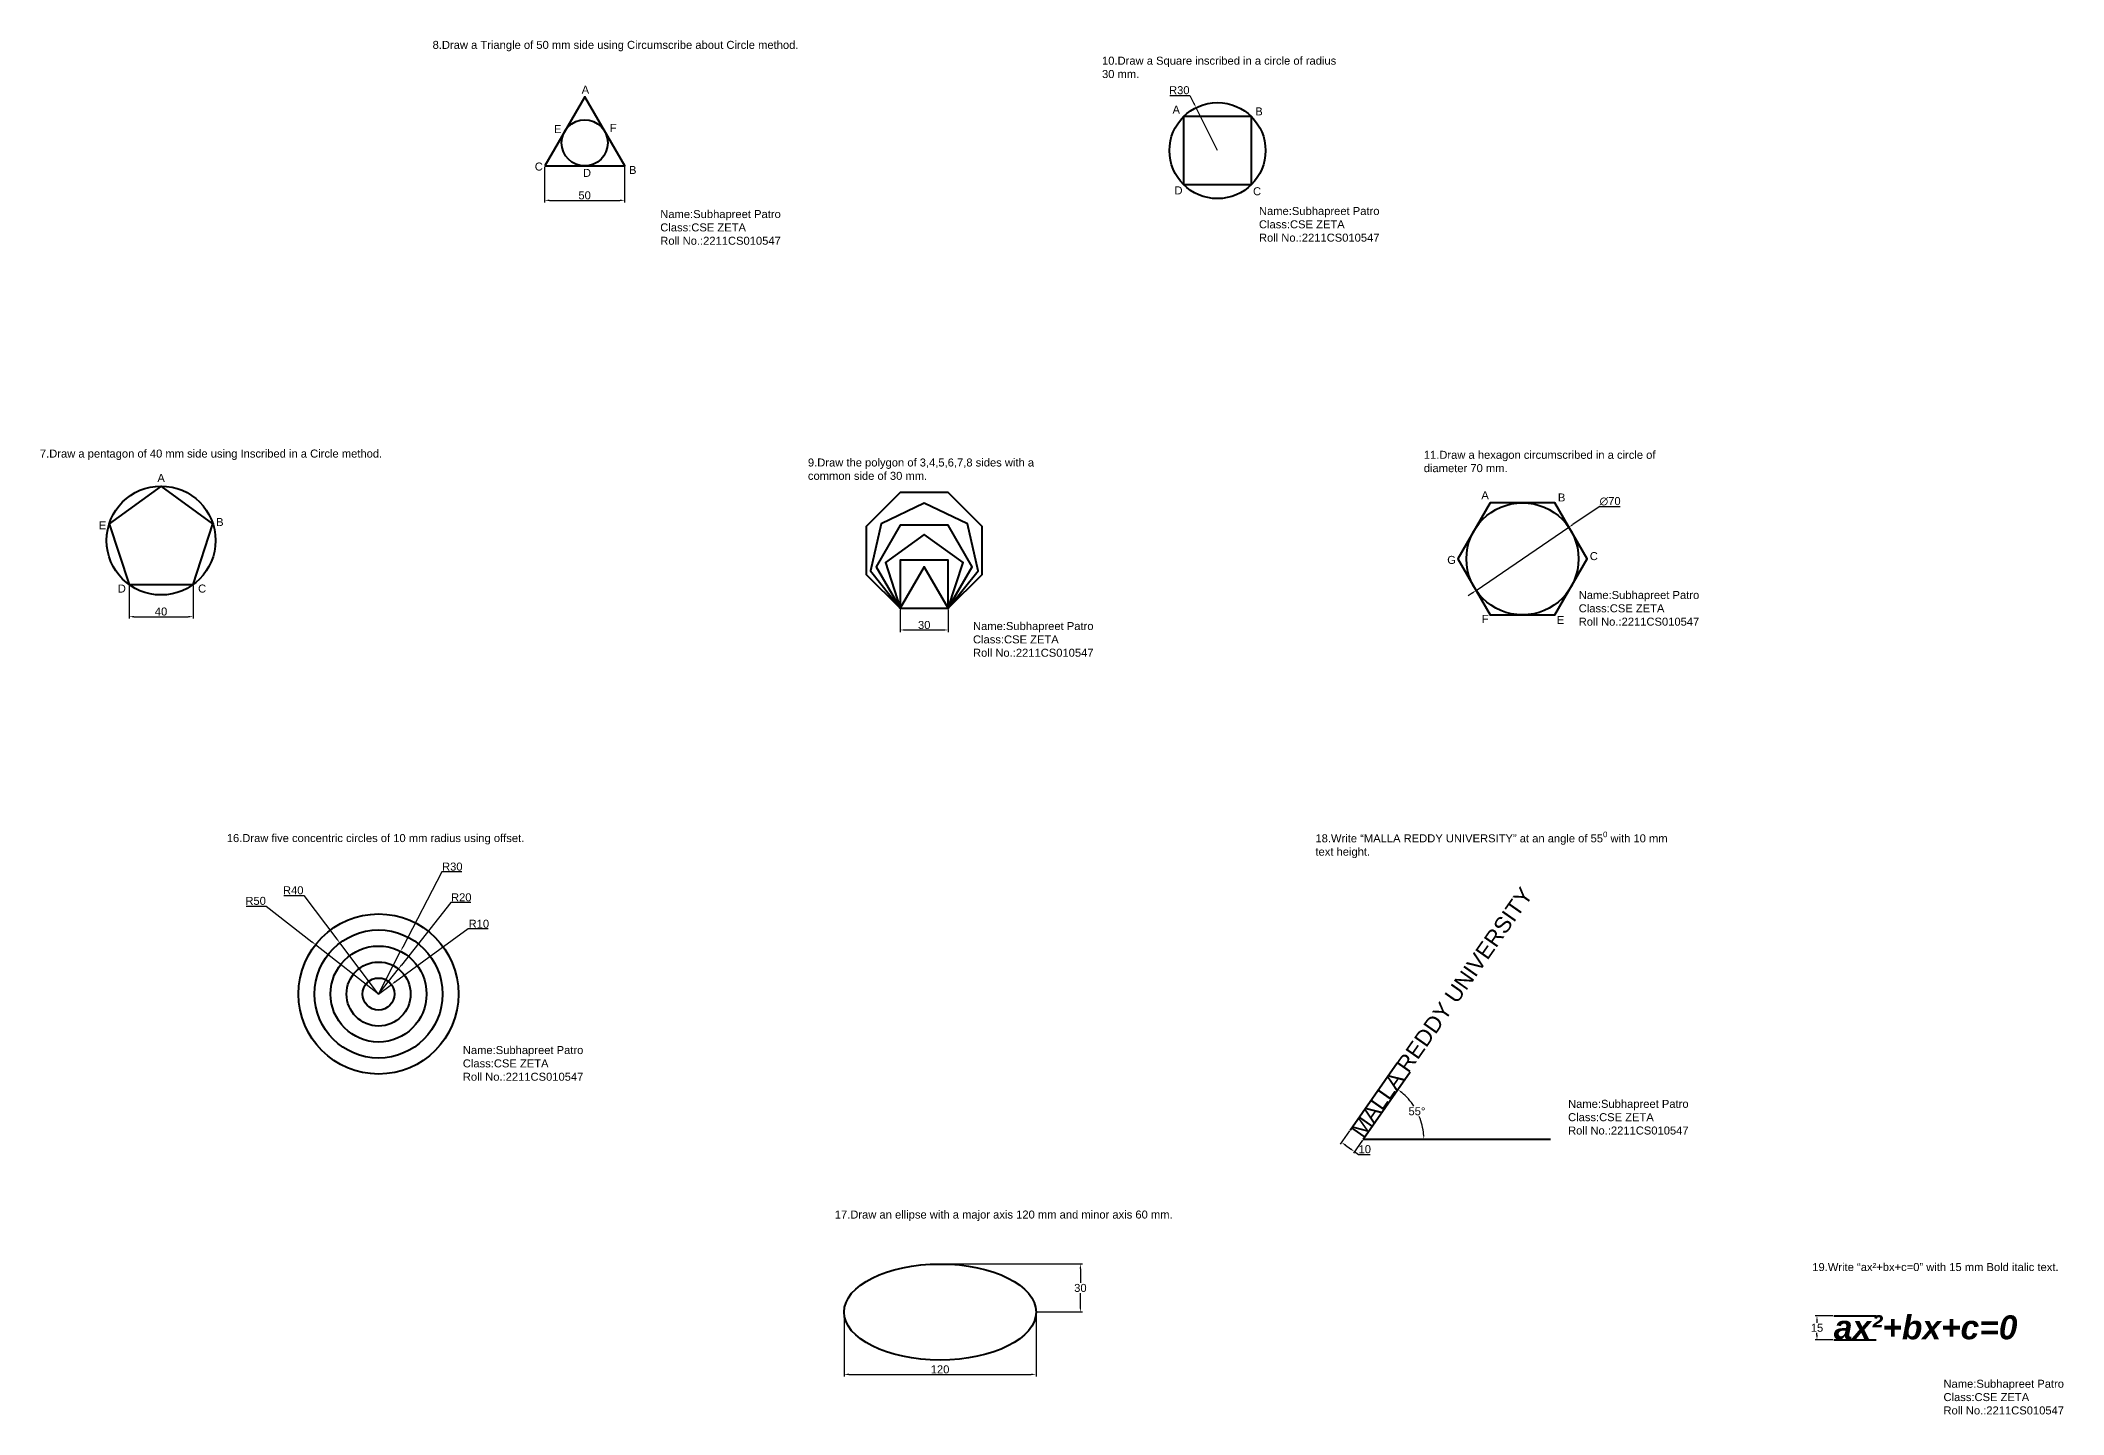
# Model space of a CAD drawing. Header units: millimetres. Extents: x 2042 to 4616, y 982 to 1956.
# Drawn here: x 3352 to 4616, y 1005 to 1864 of the extents above; entities that cross this region are included whole.
import ezdxf

# ---------------------------------------------------------------- set-up
doc = ezdxf.new("R2010")
doc.units = ezdxf.units.MM
doc.header["$PDMODE"] = 35
doc.header["$PDSIZE"] = 5
doc.styles.get("Standard").update_dxf_attribs({"font": 'arial.ttf'})
doc.dimstyles.new('ISO-25', dxfattribs={"dimtxt": 5, "dimasz": 3, "dimexe": 1.25, "dimexo": 0.625, "dimtad": 1, "dimtih": 1, "dimtoh": 1, "dimtxsty": 'Standard', "dimcen": 2.5, "dimadec": 0, "dimazin": 0, "dimtfac": 1, "dimtmove": 0, "dimatfit": 3, "dimfxl": 1, "dimarcsym": 0})

# ---------------------------------------------------------------- blocks, each defined once
blk = doc.blocks.new('*D15')
at = {"color": 0, "lineweight": -2, "transparency": 16777216}
for p, q in [((3407, 1523.3), (3407, 1502.6)), ((3447, 1523.3), (3447, 1502.6)), ((3410, 1503.8), (3444, 1503.8))]:
    blk.add_line(p, q, dxfattribs=at)
at = {"color": 0, "transparency": 16777216}
for points in [[(3410, 1504.3), (3410, 1503.3), (3407, 1503.8)], [(3444, 1504.3), (3444, 1503.3), (3447, 1503.8)]]:
    blk.add_solid(points, dxfattribs=at)
at = {"layer": 'Defpoints', "color": 0, "transparency": 16777216}
for p in [(3407, 1523.9), (3447, 1523.9), (3447, 1503.8)]:
    blk.add_point(p, dxfattribs=at)
at = {"color": 0, "lineweight": 40, "transparency": 16777216, "insert": (3427, 1507), "char_height": 5, "attachment_point": 5}
blk.add_mtext('40', dxfattribs=at)
blk = doc.blocks.new('*D16')
at = {"color": 0, "lineweight": -2, "transparency": 16777216}
for p, q in [((3666.7, 1784.9), (3666.7, 1762.7)), ((3716.7, 1784.9), (3716.7, 1762.7)), ((3669.7, 1764), (3713.7, 1764))]:
    blk.add_line(p, q, dxfattribs=at)
at = {"color": 0, "transparency": 16777216}
for points in [[(3669.7, 1764.5), (3669.7, 1763.5), (3666.7, 1764)], [(3713.7, 1764.5), (3713.7, 1763.5), (3716.7, 1764)]]:
    blk.add_solid(points, dxfattribs=at)
at = {"layer": 'Defpoints', "color": 0, "transparency": 16777216}
for p in [(3666.7, 1785.5), (3716.7, 1785.5), (3716.7, 1764)]:
    blk.add_point(p, dxfattribs=at)
at = {"color": 0, "lineweight": 40, "transparency": 16777216, "insert": (3691.7, 1767.1), "char_height": 5, "attachment_point": 5}
blk.add_mtext('50', dxfattribs=at)
blk = doc.blocks.new('*D17')
at = {"color": 0, "lineweight": -2, "transparency": 16777216}
for p, q in [((3888.9, 1508.4), (3888.9, 1494.2)), ((3918.9, 1508.4), (3918.9, 1494.2)), ((3891.9, 1495.5), (3915.9, 1495.5))]:
    blk.add_line(p, q, dxfattribs=at)
at = {"color": 0, "transparency": 16777216}
for points in [[(3891.9, 1496), (3891.9, 1495), (3888.9, 1495.5)], [(3915.9, 1496), (3915.9, 1495), (3918.9, 1495.5)]]:
    blk.add_solid(points, dxfattribs=at)
at = {"layer": 'Defpoints', "color": 0, "transparency": 16777216}
for p in [(3888.9, 1509.1), (3918.9, 1509.1), (3918.9, 1495.5)]:
    blk.add_point(p, dxfattribs=at)
at = {"color": 0, "lineweight": 40, "transparency": 16777216, "insert": (3903.9, 1498.6), "char_height": 5, "attachment_point": 5}
blk.add_mtext('30', dxfattribs=at)
blk = doc.blocks.new('*D18')
at = {"color": 0, "lineweight": -2, "transparency": 16777216}
for p, q in [((4057.3, 1829.6), (4069.9, 1829.6)), ((4069.9, 1829.6), (4072.4, 1824.6)), ((4087.2, 1795.1), (4073.8, 1821.9))]:
    blk.add_line(p, q, dxfattribs=at)
at = {"color": 0, "transparency": 16777216}
blk.add_solid([(4072.9, 1824.8), (4072, 1824.4), (4073.8, 1821.9)], dxfattribs=at)
at = {"layer": 'Defpoints', "color": 0, "transparency": 16777216}
for p in [(4073.8, 1821.9), (4087.2, 1795.1)]:
    blk.add_point(p, dxfattribs=at)
at = {"color": 0, "lineweight": 40, "transparency": 16777216, "insert": (4063.3, 1832.8), "char_height": 5, "attachment_point": 5}
blk.add_mtext('R30', dxfattribs=at)
blk = doc.blocks.new('*D47')
at = {"color": 0, "lineweight": -2, "transparency": 16777216}
for p, q in [((3619, 1308.7), (3573.4, 1275.7)), ((3631.5, 1308.7), (3619, 1308.7)), ((3562.9, 1268), (3571, 1273.9))]:
    blk.add_line(p, q, dxfattribs=at)
at = {"color": 0, "transparency": 16777216}
blk.add_solid([(3573.1, 1276.1), (3573.7, 1275.2), (3571, 1273.9)], dxfattribs=at)
at = {"layer": 'Defpoints', "color": 0, "transparency": 16777216}
for p in [(3562.9, 1268), (3571, 1273.9)]:
    blk.add_point(p, dxfattribs=at)
at = {"color": 0, "lineweight": 40, "transparency": 16777216, "insert": (3625.6, 1311.9), "char_height": 5, "attachment_point": 5}
blk.add_mtext('R10', dxfattribs=at)
blk = doc.blocks.new('*D48')
at = {"color": 0, "lineweight": -2, "transparency": 16777216}
for p, q in [((3608, 1325.2), (3577.2, 1286.1)), ((3620.6, 1325.2), (3608, 1325.2)), ((3562.9, 1268), (3575.3, 1283.7))]:
    blk.add_line(p, q, dxfattribs=at)
at = {"color": 0, "transparency": 16777216}
blk.add_solid([(3576.8, 1286.4), (3577.6, 1285.8), (3575.3, 1283.7)], dxfattribs=at)
at = {"layer": 'Defpoints', "color": 0, "transparency": 16777216}
for p in [(3575.3, 1283.7), (3562.9, 1268)]:
    blk.add_point(p, dxfattribs=at)
at = {"color": 0, "lineweight": 40, "transparency": 16777216, "insert": (3614.6, 1328.4), "char_height": 5, "attachment_point": 5}
blk.add_mtext('R20', dxfattribs=at)
blk = doc.blocks.new('*D49')
at = {"color": 0, "lineweight": -2, "transparency": 16777216}
for p, q in [((3602.4, 1344.4), (3578.1, 1297.3)), ((3615, 1344.4), (3602.4, 1344.4)), ((3562.9, 1268), (3576.7, 1294.7))]:
    blk.add_line(p, q, dxfattribs=at)
at = {"color": 0, "transparency": 16777216}
blk.add_solid([(3577.6, 1297.5), (3578.5, 1297.1), (3576.7, 1294.7)], dxfattribs=at)
at = {"layer": 'Defpoints', "color": 0, "transparency": 16777216}
for p in [(3576.7, 1294.7), (3562.9, 1268)]:
    blk.add_point(p, dxfattribs=at)
at = {"color": 0, "lineweight": 40, "transparency": 16777216, "insert": (3609, 1347.6), "char_height": 5, "attachment_point": 5}
blk.add_mtext('R30', dxfattribs=at)
blk = doc.blocks.new('*D50')
at = {"color": 0, "lineweight": -2, "transparency": 16777216}
for p, q in [((3503.7, 1329.6), (3516.2, 1329.6)), ((3516.2, 1329.6), (3536.9, 1302.3)), ((3562.9, 1268), (3538.7, 1299.9))]:
    blk.add_line(p, q, dxfattribs=at)
at = {"color": 0, "transparency": 16777216}
blk.add_solid([(3537.3, 1302.6), (3536.5, 1302), (3538.7, 1299.9)], dxfattribs=at)
at = {"layer": 'Defpoints', "color": 0, "transparency": 16777216}
for p in [(3538.7, 1299.9), (3562.9, 1268)]:
    blk.add_point(p, dxfattribs=at)
at = {"color": 0, "lineweight": 40, "transparency": 16777216, "insert": (3509.6, 1332.8), "char_height": 5, "attachment_point": 5}
blk.add_mtext('R40', dxfattribs=at)
blk = doc.blocks.new('*D51')
at = {"color": 0, "lineweight": -2, "transparency": 16777216}
for p, q in [((3480.1, 1323), (3492.7, 1323)), ((3492.7, 1323), (3521.2, 1300.7)), ((3562.9, 1268), (3523.6, 1298.8))]:
    blk.add_line(p, q, dxfattribs=at)
at = {"color": 0, "transparency": 16777216}
blk.add_solid([(3521.5, 1301.1), (3520.9, 1300.3), (3523.6, 1298.8)], dxfattribs=at)
at = {"layer": 'Defpoints', "color": 0, "transparency": 16777216}
for p in [(3523.6, 1298.8), (3562.9, 1268)]:
    blk.add_point(p, dxfattribs=at)
at = {"color": 0, "lineweight": 40, "transparency": 16777216, "insert": (3486.1, 1326.2), "char_height": 5, "attachment_point": 5}
blk.add_mtext('R50', dxfattribs=at)
blk = doc.blocks.new('*D52')
at = {"color": 0, "lineweight": -2, "transparency": 16777216}
for p, q in [((3853.8, 1068.7), (3853.8, 1029)), ((3973.8, 1068.7), (3973.8, 1029)), ((3856.8, 1030.3), (3970.8, 1030.3))]:
    blk.add_line(p, q, dxfattribs=at)
at = {"color": 0, "transparency": 16777216}
for points in [[(3856.8, 1030.8), (3856.8, 1029.8), (3853.8, 1030.3)], [(3970.8, 1030.8), (3970.8, 1029.8), (3973.8, 1030.3)]]:
    blk.add_solid(points, dxfattribs=at)
at = {"layer": 'Defpoints', "color": 0, "transparency": 16777216}
for p in [(3853.8, 1069.3), (3973.8, 1069.3), (3973.8, 1030.3)]:
    blk.add_point(p, dxfattribs=at)
at = {"color": 0, "lineweight": 40, "transparency": 16777216, "insert": (3913.8, 1033.4), "char_height": 5, "attachment_point": 5}
blk.add_mtext('120', dxfattribs=at)
blk = doc.blocks.new('*D53')
at = {"color": 0, "lineweight": -2, "transparency": 16777216}
for p, q in [((3914.5, 1099.3), (4002.8, 1099.3)), ((4001.5, 1096.3), (4001.5, 1087.5)), ((4001.5, 1072.3), (4001.5, 1081.1)), ((3974.5, 1069.3), (4002.8, 1069.3))]:
    blk.add_line(p, q, dxfattribs=at)
at = {"color": 0, "transparency": 16777216}
for points in [[(4001, 1096.3), (4002, 1096.3), (4001.5, 1099.3)], [(4001, 1072.3), (4002, 1072.3), (4001.5, 1069.3)]]:
    blk.add_solid(points, dxfattribs=at)
at = {"layer": 'Defpoints', "color": 0, "transparency": 16777216}
for p in [(3913.8, 1099.3), (3973.8, 1069.3), (4001.5, 1069.3)]:
    blk.add_point(p, dxfattribs=at)
at = {"color": 0, "lineweight": 40, "transparency": 16777216, "insert": (4001.5, 1084.3), "char_height": 5, "attachment_point": 5}
blk.add_mtext('30', dxfattribs=at)
blk = doc.blocks.new('*D73')
at = {"color": 0, "lineweight": -2, "transparency": 16777216}
for start, end in [(33.0427, 50.4669), (4.5331, 22.2243)]:
    blk.add_arc((4178.2, 1177.2), 37.9, start, end, dxfattribs=at)
at = {"color": 0, "transparency": 16777216}
for points in [[(4202, 1206.1), (4202.6, 1206.9), (4200, 1208.3)], [(4216.5, 1180.2), (4215.5, 1180.2), (4216.1, 1177.2)]]:
    blk.add_solid(points, dxfattribs=at)
at = {"layer": 'Defpoints', "color": 0, "transparency": 16777216}
for p in [(4207.7, 1219.3), (4214.2, 1189.2), (4178.2, 1177.2), (4178.2, 1177.2), (4295.2, 1177.2)]:
    blk.add_point(p, dxfattribs=at)
at = {"color": 0, "lineweight": 40, "transparency": 16777216, "insert": (4211.8, 1194.7), "char_height": 5, "attachment_point": 5}
blk.add_mtext('55°', dxfattribs=at)
blk = doc.blocks.new('*D74')
at = {"color": 0, "lineweight": -2, "transparency": 16777216}
for p, q in [((4169.6, 1182.5), (4163.9, 1174.2)), ((4177.8, 1176.7), (4172.1, 1168.5)), ((4167.1, 1173.5), (4170.3, 1171.2)), ((4172.8, 1169.5), (4175.3, 1167.8)), ((4175.3, 1167.8), (4182.6, 1167.8))]:
    blk.add_line(p, q, dxfattribs=at)
at = {"color": 0, "transparency": 16777216}
for points in [[(4167.4, 1174), (4166.8, 1173.1), (4164.6, 1175.3)], [(4170.6, 1171.7), (4170.1, 1170.8), (4172.8, 1169.5)]]:
    blk.add_solid(points, dxfattribs=at)
at = {"layer": 'Defpoints', "color": 0, "transparency": 16777216}
for p in [(4170, 1183), (4178.2, 1177.2), (4172.8, 1169.5)]:
    blk.add_point(p, dxfattribs=at)
at = {"color": 0, "lineweight": 40, "transparency": 16777216, "insert": (4179.2, 1171), "char_height": 5, "attachment_point": 5}
blk.add_mtext('10', dxfattribs=at)
blk = doc.blocks.new('*D75')
at = {"color": 0, "lineweight": -2, "transparency": 16777216}
for p, q in [((4471.7, 1066.9), (4460.6, 1066.9)), ((4461.8, 1063.9), (4461.8, 1062.6)), ((4471.7, 1051.9), (4460.6, 1051.9)), ((4461.8, 1054.9), (4461.8, 1056.2))]:
    blk.add_line(p, q, dxfattribs=at)
at = {"color": 0, "transparency": 16777216}
for points in [[(4461.3, 1063.9), (4462.3, 1063.9), (4461.8, 1066.9)], [(4461.3, 1054.9), (4462.3, 1054.9), (4461.8, 1051.9)]]:
    blk.add_solid(points, dxfattribs=at)
at = {"layer": 'Defpoints', "color": 0, "transparency": 16777216}
for p in [(4472.3, 1066.9), (4461.8, 1051.9), (4472.3, 1051.9)]:
    blk.add_point(p, dxfattribs=at)
at = {"color": 0, "lineweight": 40, "transparency": 16777216, "insert": (4461.8, 1059.4), "char_height": 5, "attachment_point": 5}
blk.add_mtext('15', dxfattribs=at)
blk = doc.blocks.new('*D77')
at = {"color": 0, "lineweight": -2, "transparency": 16777216}
for p, q in [((4325.6, 1572.5), (4309.2, 1561.4)), ((4338.8, 1572.5), (4325.6, 1572.5)), ((4248.8, 1520.2), (4306.7, 1559.7)), ((4246.4, 1518.5), (4243.9, 1516.9))]:
    blk.add_line(p, q, dxfattribs=at)
at = {"color": 0, "transparency": 16777216}
for points in [[(4308.9, 1561.8), (4309.4, 1560.9), (4306.7, 1559.7)], [(4246.1, 1519), (4246.6, 1518.1), (4248.8, 1520.2)]]:
    blk.add_solid(points, dxfattribs=at)
at = {"layer": 'Defpoints', "color": 0, "transparency": 16777216}
for p in [(4306.7, 1559.7), (4248.8, 1520.2)]:
    blk.add_point(p, dxfattribs=at)
at = {"color": 0, "lineweight": 40, "transparency": 16777216, "insert": (4332.5, 1575.9), "char_height": 5, "attachment_point": 5}
blk.add_mtext('∅70', dxfattribs=at)

msp = doc.modelspace()

# ---------------------------------------------------------------- linework, layer by layer
at = {"lineweight": 40}
for p, q in [((4170.005, 1182.967), (4199.472, 1225.051)), ((4178.196, 1177.232), (4207.664, 1219.315)), ((4178.196, 1177.232), (4295.175, 1177.232)), ((4472.328, 1066.904), (4498.714, 1066.904)), ((4472.328, 1051.904), (4498.714, 1051.904))]:
    msp.add_line(p, q, dxfattribs=at)
for points in [[(3666.72, 1785.477), (3716.72, 1785.477), (3691.72, 1828.779)], [(4065.963, 1816.309), (4065.963, 1773.882), (4108.389, 1773.882), (4108.389, 1816.309)], [(3407.022, 1523.894), (3447.022, 1523.894), (3459.383, 1561.936), (3427.022, 1585.447), (3394.662, 1561.936)], [(3888.94, 1509.059), (3918.94, 1509.059), (3940.153, 1530.272), (3940.153, 1560.272), (3918.94, 1581.486), (3888.94, 1581.486), (3867.727, 1560.272), (3867.727, 1530.272)], [(3888.94, 1509.059), (3918.94, 1509.059), (3937.645, 1532.514), (3930.969, 1561.762), (3903.94, 1574.778), (3876.911, 1561.762), (3870.235, 1532.514)], [(4257.552, 1574.946), (4237.345, 1539.946), (4257.552, 1504.946), (4297.967, 1504.946), (4318.174, 1539.946), (4297.967, 1574.946)], [(3888.94, 1509.059), (3918.94, 1509.059), (3933.94, 1535.04), (3918.94, 1561.021), (3888.94, 1561.021), (3873.94, 1535.04)], [(3888.94, 1509.059), (3918.94, 1509.059), (3928.211, 1537.591), (3903.94, 1555.224), (3879.67, 1537.591)], [(3888.94, 1509.059), (3918.94, 1509.059), (3918.94, 1539.059), (3888.94, 1539.059)], [(3888.94, 1509.059), (3918.94, 1509.059), (3903.94, 1535.04)]]:
    msp.add_lwpolyline(points, close=True, dxfattribs=at)
for centre, radius in [((4087.176, 1795.096), 30), ((3691.72, 1799.911), 14.434), ((3427.022, 1551.421), 34.026), ((4277.76, 1539.946), 35), ((3562.919, 1268.012), 50), ((3562.919, 1268.012), 40), ((3562.919, 1268.012), 30), ((3562.919, 1268.012), 20), ((3562.919, 1268.012), 10)]:
    msp.add_circle(centre, radius, dxfattribs=at)
msp.add_ellipse((3913.827, 1069.277), major_axis=(-60, 0), ratio=0.5, dxfattribs=at)

# ---------------------------------------------------------------- texts
at = {"lineweight": 40, "attachment_point": 1}
for s, width, gutter_width, heights, insert, char_height in [('8.Draw a Triangle of 50 mm side using Circumscribe about Circle method.', 219.7994, 25, [0], (3596.685, 1863.645), 5), ('10.Draw a Square inscribed in a circle of radius 30 mm.', 151.3858, 25, [0], (4015.013, 1853.769), 5), ('A', 11.87698, 25, [0], (4059.065, 1823.166), 5), ('B', 17.17516, 25, [0], (4110.776, 1822.091), 5), ('E', 6.70417, 25, [0], (3672.515, 1810.999), 5), ('F', 8.10308, 25, [0], (3707.438, 1811.806), 5), ('C', 9.85741, 25, [0], (3660.538, 1787.6), 5), ('B', 6.09615, 25, [0], (3719.427, 1785.477), 5), ('D', 15.85735, 25, [0], (4060.28, 1772.713), 5), ('C', 4.69536, 25, [0], (4109.375, 1772.175), 5), ('Name:Subhapreet Patro\\PClass:CSE ZETA\\PRoll No.:2211CS010547', 75.23207, 25, [0], (3738.955, 1757.918), 5), ('Name:Subhapreet Patro\\PClass:CSE ZETA\\PRoll No.:2211CS010547', 77.07884, 25, [0], (4113.085, 1759.849), 5), ('7.Draw a pentagon of 40 mm side using Inscribed in a Circle method.', 202.70783, 25, [0], (3351.279, 1608.247), 5), ('11.Draw a hexagon circumscribed in a circle of diameter 70 mm.', 167.08247, 25, [0], (4216.088, 1607.471), 5), ('A', 13.0686, 25, [0], (3424.713, 1592.992), 5), ('9.Draw the polygon of 3,4,5,6,7,8 sides with a common side of 30 mm.', 157.31566, 25, [15.335], (3831.227, 1602.668), 5), ('A', 20.37578, 25, [0], (4252.058, 1582.247), 5), ('B ', 7.76852, 25, [0], (4299.899, 1580.8), 5), ('E', 11.90959, 25, [0], (3388.108, 1563.402), 5), ('B', 8.34185, 25, [0], (3461.417, 1565.458), 5), ('C', 15.23298, 25, [0], (4319.828, 1544.162), 5), ('G', 13.75895, 25, [0], (4230.732, 1541.792), 5), ('D', 12.45286, 25, [0], (3399.956, 1523.894), 5), ('C', 14.35435, 25, [0], (3450.133, 1523.894), 5), ('Name:Subhapreet Patro\\PClass:CSE ZETA\\PRoll No.:2211CS010547', 77.07885, 25, [0], (4312.909, 1519.872), 5), ('F ', 15.49992, 25, [0], (4252.384, 1504.946), 5), ('Name:Subhapreet Patro\\PClass:CSE ZETA\\PRoll No.:2211CS010547', 79.45024, 25, [0], (3934.388, 1500.455), 5), ('E', 6.41888, 25, [0], (4299.193, 1504.239), 5), ('16.Draw five concentric circles of 10 mm radius using offset. ', 203.18994, 25, [0], (3468.061, 1367.962), 5), ('\\A1;18.Write “MALLA REDDY UNIVERSITY” at an angle of 55{\\H0.7x;\\S0^ ;\\fArial|b0|i0|c186|p34;\\H1.42857x; }with 10 mm \\Ptext height.', 261.17734, 25, [0], (4148.381, 1369.494), 5), ('Name:Subhapreet Patro\\PClass:CSE ZETA\\PRoll No.:2211CS010547', 78.87026, 25, [35.037], (3615.579, 1235.479), 5), ('Name:Subhapreet Patro\\PClass:CSE ZETA\\PRoll No.:2211CS010547', 92.18719, 25, [0], (4306.249, 1201.876), 5), ('17.Draw an ellipse with a major axis 120 mm and minor axis 60 mm.', 240.38271, 25, [0], (3847.992, 1132.684), 5), ('19.Write “ax²+bx+c=0” with 15 mm Bold italic text.', 189.17763, 25, [0], (4458.864, 1099.877), 5), ('{\\fArial|b1|i1|c0|p34;ax²+bx+c=0}', 115.90251, 75, [0], (4472.328, 1067.221), 15), ('Name:Subhapreet Patro\\PClass:CSE ZETA\\PRoll No.:2211CS010547', 79.93558, 25, [0], (4540.849, 1026.949), 5)]:
    msp.add_mtext_dynamic_manual_height_columns(s, width=width, gutter_width=gutter_width, heights=heights, dxfattribs=dict(at, insert=insert, char_height=char_height))
at = {"lineweight": 40, "char_height": 5, "attachment_point": 1}
for s, insert in [('A', (3689.839, 1835.647)), ('D', (3690.67, 1783.659))]:
    msp.add_mtext(s, dxfattribs=dict(at, insert=insert))
at = {"lineweight": 40, "insert": (4169.725, 1183.163), "char_height": 10, "attachment_point": 1, "rotation": 55}
msp.add_mtext_dynamic_manual_height_columns('MALLA REDDY UNIVERSITY', width=197.06944, gutter_width=50, heights=[0], dxfattribs=at)

# ---------------------------------------------------------------- dimensions: what is measured, and where the dimension line sits
at = {"lineweight": 40}
for center, mpoint, picture, middle in [((4087.176, 1795.096), (4073.75, 1821.924), '*D18', (4063.295, 1829.646)), ((3562.919, 1268.012), (3576.708, 1294.655), '*D49', (3609.036, 1344.385)), ((3562.919, 1268.012), (3523.55, 1298.837), '*D51', (3486.063, 1323.028)), ((3562.919, 1268.012), (3538.744, 1299.881), '*D50', (3509.625, 1329.58)), ((3562.919, 1268.012), (3575.304, 1283.716), '*D48', (3614.623, 1325.212)), ((3562.919, 1268.012), (3571.01, 1273.888), '*D47', (3625.553, 1308.709))]:
    dim = msp.add_radius_dim(center=center, mpoint=mpoint, dimstyle='ISO-25', dxfattribs=at)
    dim.commit()
    dim.dimension.update_dxf_attribs({"geometry": picture, "text_midpoint": middle, "dimtype": 164})
for base, p1, p2, picture, middle in [((3716.72, 1763.954), (3666.72, 1785.477), (3716.72, 1785.477), '*D16', (3691.72, 1767.132)), ((3447.022, 1503.814), (3407.022, 1523.894), (3447.022, 1523.894), '*D15', (3427.022, 1506.992)), ((3918.94, 1495.465), (3888.94, 1509.059), (3918.94, 1509.059), '*D17', (3903.94, 1498.645)), ((3973.827, 1030.271), (3853.827, 1069.277), (3973.827, 1069.277), '*D52', (3913.827, 1033.449))]:
    dim = msp.add_linear_dim(base=base, p1=p1, p2=p2, dimstyle='ISO-25', dxfattribs=at)
    dim.commit()
    dim.dimension.update_dxf_attribs({"geometry": picture, "text_midpoint": middle})
dim = msp.add_diameter_dim_2p(p1=(4248.841, 1520.231), p2=(4306.678, 1559.662), dimstyle='ISO-25', dxfattribs=at)
dim.commit()
dim.dimension.update_dxf_attribs({"geometry": '*D77', "text_midpoint": (4332.48, 1572.537), "dimtype": 163})
dim = msp.add_angular_dim_2l(base=(4214.2, 1189.162), line1=((4178.196, 1177.232), (4207.664, 1219.315)), line2=((4178.196, 1177.232), (4295.175, 1177.232)), dimstyle='ISO-25', dxfattribs=at)
dim.commit()
dim.dimension.update_dxf_attribs({"geometry": '*D73', "text_midpoint": (4211.839, 1194.745)})
dim = msp.add_aligned_dim(p1=(4170.005, 1182.967), p2=(4178.196, 1177.232), distance=-9.406, dimstyle='ISO-25', dxfattribs=at)
dim.commit()
dim.dimension.update_dxf_attribs({"geometry": '*D74', "text_midpoint": (4179.221, 1170.984)})
for base, p1, p2, picture, middle in [((4001.525, 1069.277), (3913.827, 1099.277), (3973.827, 1069.277), '*D53', (4001.525, 1084.277)), ((4461.82, 1051.904), (4472.328, 1066.904), (4472.328, 1051.904), '*D75', (4461.82, 1059.404))]:
    dim = msp.add_linear_dim(base=base, p1=p1, p2=p2, angle=90, dimstyle='ISO-25', dxfattribs=at)
    dim.commit()
    dim.dimension.update_dxf_attribs({"geometry": picture, "text_midpoint": middle})

doc.saveas('drawing.dxf')
